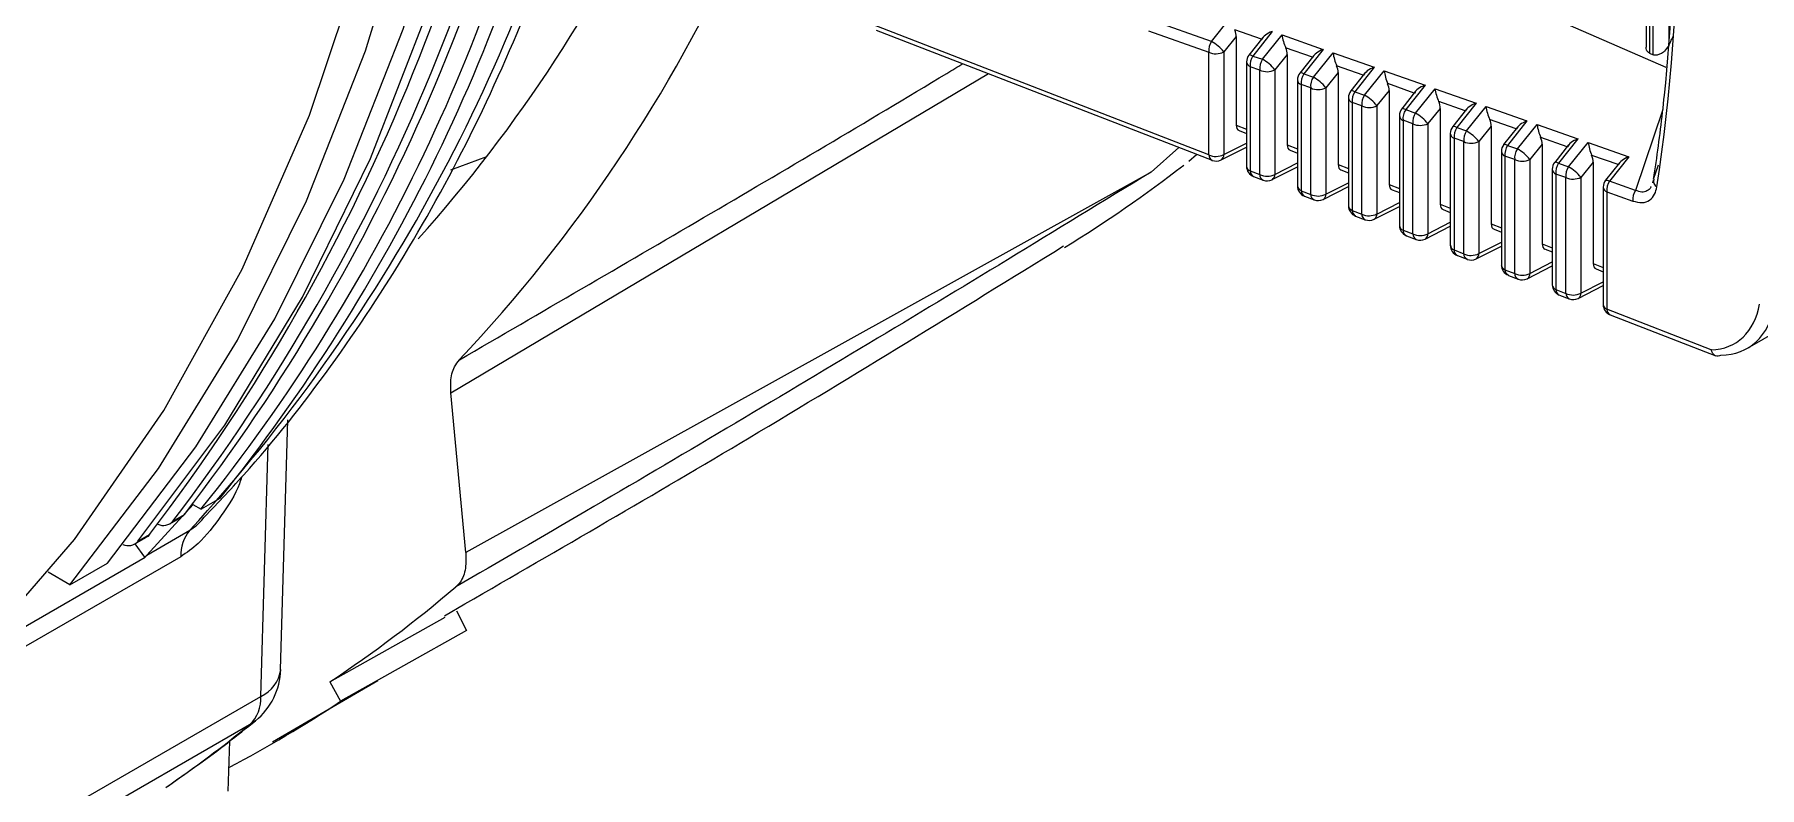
# Model space of a CAD drawing. Extents: x 8 to 113, y 0 to 87.
# Drawn here: x 81.152 to 82.714, y 65.499 to 66.18 of the extents above; entities that cross this region are included whole.
import ezdxf

# ---------------------------------------------------------------- set-up
doc = ezdxf.new("R2010")
doc.units = 0
doc.header["$MEASUREMENT"] = 0
doc.layers.add('OBJECT', color=7, linetype='CONTINUOUS')

msp = doc.modelspace()

# ---------------------------------------------------------------- linework, layer by layer
at = {"layer": 'OBJECT'}
for p, q in [((82.6111, 66.6086), (82.6111, 66.1687)), ((82.6141, 66.6034), (82.6141, 66.1635)), ((82.6174, 66.162), (82.6174, 66.5941)), ((82.3133, 66.2882), (82.629, 66.1508)), ((82.2151, 66.0714), (81.9107, 66.1894)), ((82.2175, 66.174), (82.163, 66.1932)), ((82.2175, 66.174), (82.2353, 66.1961)), ((82.6315, 66.2001), (82.6315, 66.1704)), ((81.9139, 66.1843), (82.2182, 66.0664)), ((82.1606, 66.1835), (82.2151, 66.1643)), ((82.2399, 66.1783), (82.2288, 66.1645)), ((82.2628, 66.1759), (82.2386, 66.1844)), ((82.2399, 66.1783), (82.2399, 66.0983)), ((82.264, 66.1774), (82.2515, 66.1616)), ((82.2726, 66.183), (82.255, 66.1608)), ((82.2637, 66.1578), (82.2815, 66.1799)), ((82.2815, 66.1799), (82.3187, 66.1668)), ((82.2151, 66.0714), (82.2151, 66.1643)), ((82.2288, 66.1645), (82.2288, 66.0716)), ((82.255, 66.1608), (82.2637, 66.1578)), ((82.2861, 66.1621), (82.275, 66.1483)), ((82.3089, 66.1597), (82.2847, 66.1682)), ((82.2861, 66.1621), (82.2861, 66.0804)), ((82.3101, 66.1612), (82.2976, 66.1454)), ((82.3187, 66.1668), (82.3012, 66.1446)), ((82.3098, 66.1416), (82.3277, 66.1637)), ((82.3277, 66.1637), (82.3648, 66.1506)), ((82.6141, 66.1635), (82.6174, 66.162)), ((81.529, 65.8561), (82.0156, 66.1449)), ((82.2493, 66.1554), (82.2493, 66.0611)), ((82.2613, 66.1481), (82.2526, 66.1511)), ((82.2526, 66.1511), (82.2526, 66.0568)), ((82.2613, 66.0535), (82.2613, 66.1481)), ((82.275, 66.1483), (82.275, 66.0537)), ((82.3012, 66.1446), (82.3098, 66.1416)), ((82.3323, 66.1459), (82.3211, 66.1321)), ((82.355, 66.1435), (82.3309, 66.152)), ((82.3323, 66.1459), (82.3323, 66.0625)), ((82.3562, 66.1451), (82.3437, 66.1293)), ((82.3648, 66.1506), (82.3473, 66.1285)), ((82.356, 66.1254), (82.3739, 66.1474)), ((82.3739, 66.1474), (82.411, 66.1344)), ((82.2954, 66.1392), (82.2954, 66.0432)), ((82.3074, 66.1319), (82.2988, 66.1349)), ((82.2988, 66.1349), (82.2988, 66.0389)), ((82.3074, 66.0356), (82.3074, 66.1319)), ((82.3211, 66.1321), (82.3211, 66.0357)), ((82.3473, 66.1285), (82.356, 66.1254)), ((82.3785, 66.1296), (82.3673, 66.1159)), ((82.4012, 66.1273), (82.3771, 66.1358)), ((82.3785, 66.1296), (82.3785, 66.0446)), ((82.4024, 66.1289), (82.3899, 66.1131)), ((82.411, 66.1344), (82.3934, 66.1123)), ((82.4022, 66.1092), (82.4201, 66.1312)), ((82.4201, 66.1312), (82.4571, 66.1182)), ((82.3416, 66.123), (82.3416, 66.0253)), ((82.3536, 66.1157), (82.3449, 66.1188)), ((82.3449, 66.1188), (82.3449, 66.021)), ((82.3536, 66.0177), (82.3536, 66.1157)), ((82.3673, 66.1159), (82.3673, 66.0178)), ((82.3934, 66.1123), (82.4022, 66.1092)), ((82.4246, 66.1134), (82.4135, 66.0997)), ((82.4473, 66.1111), (82.4233, 66.1196)), ((82.4246, 66.1134), (82.4246, 66.0267)), ((82.4485, 66.1127), (82.436, 66.0969)), ((82.4571, 66.1182), (82.4396, 66.0961)), ((82.4484, 66.093), (82.4662, 66.115)), ((82.4662, 66.115), (82.5032, 66.102)), ((82.6261, 66.1125), (82.6015, 66.0392)), ((82.2399, 66.0983), (82.2493, 66.0947)), ((82.3877, 66.1069), (82.3877, 66.0075)), ((82.3998, 66.0995), (82.391, 66.1026)), ((82.391, 66.1026), (82.391, 66.0032)), ((82.3998, 65.9998), (82.3998, 66.0995)), ((82.4135, 66.0997), (82.4135, 65.9999)), ((82.4396, 66.0961), (82.4484, 66.093)), ((82.4708, 66.0972), (82.4597, 66.0835)), ((82.4934, 66.0949), (82.4694, 66.1034)), ((82.4708, 66.0972), (82.4708, 66.0088)), ((82.4946, 66.0965), (82.4821, 66.0807)), ((82.5032, 66.102), (82.4857, 66.0799)), ((82.4945, 66.0768), (82.5124, 66.0988)), ((82.5124, 66.0988), (82.5494, 66.0858)), ((82.2288, 66.0716), (82.2493, 66.082)), ((82.2425, 66.0935), (82.2493, 66.0908)), ((82.2861, 66.0804), (82.2954, 66.0768)), ((82.4338, 66.0907), (82.4338, 65.9896)), ((82.446, 66.0833), (82.4372, 66.0864)), ((82.4372, 66.0864), (82.4372, 65.9853)), ((82.446, 65.9819), (82.446, 66.0833)), ((82.4597, 66.0835), (82.4597, 65.982)), ((82.4857, 66.0799), (82.4945, 66.0768)), ((82.517, 66.081), (82.5058, 66.0672)), ((82.5396, 66.0787), (82.5156, 66.0871)), ((82.517, 66.081), (82.517, 65.9909)), ((82.5408, 66.0803), (82.5283, 66.0645)), ((82.5494, 66.0858), (82.5318, 66.0637)), ((82.5407, 66.0606), (82.5586, 66.0826)), ((82.5586, 66.0826), (82.5955, 66.0697)), ((81.529, 66.0578), (81.5616, 66.0698)), ((82.188, 66.078), (82.1629, 66.0558)), ((82.1971, 66.0656), (82.2041, 66.0718)), ((82.2263, 66.0668), (82.2493, 66.0784)), ((82.275, 66.0537), (82.2954, 66.0641)), ((82.2887, 66.0756), (82.2954, 66.073)), ((82.48, 66.0745), (82.48, 65.9717)), ((82.4921, 66.0671), (82.4833, 66.0702)), ((82.4833, 66.0702), (82.4833, 65.9674)), ((82.4921, 65.9639), (82.4921, 66.0671)), ((82.5058, 66.0672), (82.5058, 65.9641)), ((82.5318, 66.0637), (82.5407, 66.0606)), ((82.5632, 66.0648), (82.552, 66.051)), ((82.5857, 66.0626), (82.5618, 66.0709)), ((82.5632, 66.0648), (82.5632, 65.973)), ((82.5869, 66.0641), (82.5744, 66.0483)), ((82.5955, 66.0697), (82.578, 66.0475)), ((82.1629, 66.0558), (81.5425, 65.7114)), ((82.2526, 66.0568), (82.2613, 66.0535)), ((82.2557, 66.0518), (82.2643, 66.0484)), ((82.2725, 66.0489), (82.2954, 66.0605)), ((82.3323, 66.0625), (82.3416, 66.0589)), ((82.3348, 66.0577), (82.3416, 66.0551)), ((82.5261, 66.0583), (82.5261, 65.9538)), ((82.5383, 66.0509), (82.5294, 66.054)), ((82.5294, 66.054), (82.5294, 65.9495)), ((82.5383, 65.946), (82.5383, 66.0509)), ((82.552, 66.051), (82.552, 65.9462)), ((82.6173, 66.0476), (82.6168, 66.0461)), ((82.6175, 66.0485), (82.617, 66.046)), ((82.6179, 66.0493), (82.6223, 66.0624)), ((82.2988, 66.0389), (82.3074, 66.0356)), ((82.3018, 66.0339), (82.3105, 66.0305)), ((82.3186, 66.0309), (82.3416, 66.0426)), ((82.3211, 66.0357), (82.3416, 66.0461)), ((82.3785, 66.0446), (82.3877, 66.041)), ((82.381, 66.0398), (82.3877, 66.0372)), ((82.5722, 66.0421), (82.5722, 65.9359)), ((82.5756, 66.0378), (82.5756, 65.9316)), ((82.5756, 66.0378), (82.5991, 66.0295)), ((82.6015, 66.0392), (82.578, 66.0475)), ((82.3449, 66.021), (82.3536, 66.0177)), ((82.3648, 66.013), (82.3877, 66.0247)), ((82.3673, 66.0178), (82.3877, 66.0282)), ((82.4246, 66.0267), (82.4338, 66.0231)), ((82.4272, 66.0219), (82.4338, 66.0193)), ((82.348, 66.016), (82.3567, 66.0126)), ((82.391, 66.0032), (82.3998, 65.9998)), ((82.411, 65.9951), (82.4338, 66.0067)), ((82.4135, 65.9999), (82.4338, 66.0103)), ((82.4708, 66.0088), (82.48, 66.0052)), ((82.4734, 66.004), (82.48, 66.0014)), ((82.3941, 65.9981), (82.4029, 65.9947)), ((82.4372, 65.9853), (82.446, 65.9819)), ((82.4572, 65.9772), (82.48, 65.9888)), ((82.4597, 65.982), (82.48, 65.9924)), ((82.517, 65.9909), (82.5261, 65.9873)), ((82.5196, 65.986), (82.5261, 65.9835)), ((82.4402, 65.9802), (82.449, 65.9768)), ((82.5034, 65.9593), (82.5261, 65.9709)), ((82.5058, 65.9641), (82.5261, 65.9744)), ((82.5632, 65.973), (82.5722, 65.9695)), ((82.4833, 65.9674), (82.4921, 65.9639)), ((82.4864, 65.9623), (82.4952, 65.9589)), ((82.552, 65.9462), (82.5722, 65.9565)), ((82.5657, 65.9681), (82.5722, 65.9656)), ((82.5294, 65.9495), (82.5383, 65.946)), ((82.5325, 65.9445), (82.5414, 65.941)), ((82.5495, 65.9414), (82.5722, 65.953)), ((82.7028, 65.8963), (82.7894, 65.9464)), ((82.6701, 65.8949), (82.5756, 65.9316)), ((82.5786, 65.9266), (82.6741, 65.8895)), ((82.6785, 65.8899), (82.6788, 65.8901)), ((81.5425, 65.7114), (81.529, 65.8561)), ((81.3746, 65.6054), (81.3814, 65.8317)), ((81.3568, 65.5813), (81.3634, 65.8092)), ((81.2537, 65.7092), (81.2957, 65.7548)), ((81.2952, 65.755), (81.3027, 65.7507)), ((81.3197, 65.7605), (81.3027, 65.7507)), ((81.2745, 65.7375), (81.285, 65.7436)), ((81.2773, 65.7399), (81.2878, 65.746)), ((81.2427, 65.7192), (81.2532, 65.7253)), ((81.2455, 65.7216), (81.256, 65.7277)), ((81.2537, 65.7092), (81.2925, 65.7316)), ((81.2843, 65.7077), (80.6856, 65.3621)), ((81.0961, 65.6173), (81.2521, 65.7073)), ((81.2519, 65.7074), (81.2431, 65.7194)), ((81.2537, 65.7092), (81.2519, 65.7074)), ((81.2519, 65.7074), (81.2521, 65.7073)), ((81.184, 65.6822), (81.1643, 65.6936)), ((81.184, 65.6822), (81.218, 65.7018)), ((81.5233, 65.6542), (81.5417, 65.665)), ((81.5339, 65.6587), (81.5431, 65.6409)), ((81.4193, 65.5944), (81.5239, 65.6531)), ((81.5431, 65.6409), (81.4291, 65.5769)), ((81.3674, 65.5403), (81.4628, 65.5958)), ((80.683, 65.1923), (81.3568, 65.5813)), ((81.4193, 65.5944), (81.4291, 65.5769)), ((81.3467, 65.5556), (80.6729, 65.1666)), ((81.3521, 65.5593), (81.3467, 65.5556)), ((81.3286, 65.5407), (81.327, 65.4955))]:
    msp.add_line(p, q, dxfattribs=at)
at = {"layer": 'OBJECT', "flags": 128}
for points in [[(81.218, 65.7018), (81.2981, 65.8072), (81.3696, 65.9231), (81.4322, 66.0493), (81.4856, 66.185), (81.5296, 66.3298), (81.564, 66.483), (81.5887, 66.6441), (81.6035, 66.8123), (81.6085, 66.987), (81.6035, 67.1674), (81.5887, 67.3527), (81.564, 67.5423), (81.5296, 67.7353), (81.4856, 67.9308), (81.4322, 68.1282), (81.3696, 68.3266), (81.2981, 68.5251), (81.218, 68.723)], [(81.184, 65.6822), (81.2642, 65.7876), (81.3357, 65.9035), (81.3982, 66.0297), (81.4516, 66.1654), (81.4956, 66.3102), (81.53, 66.4635), (81.5547, 66.6245), (81.5696, 66.7927), (81.5745, 66.9674), (81.5696, 67.1478), (81.5547, 67.3331), (81.53, 67.5227), (81.4956, 67.7157), (81.4516, 67.9112), (81.3982, 68.1086), (81.3357, 68.307), (81.2642, 68.5055), (81.184, 68.7034)], [(81.0978, 65.6192), (81.1881, 65.7234), (81.269, 65.8399), (81.34, 65.968), (81.4008, 66.1073), (81.4511, 66.2569), (81.4907, 66.4164), (81.5194, 66.5848), (81.537, 66.7615), (81.5436, 66.9455)], [(81.2455, 65.7216), (81.3244, 65.8268), (81.3947, 65.9425), (81.4563, 66.0681), (81.5088, 66.2031), (81.5521, 66.347), (81.5859, 66.4992), (81.6044, 66.6137)], [(82.255, 66.1608), (82.2539, 66.1614), (82.2529, 66.1617), (82.2522, 66.1619), (82.2516, 66.1618), (82.2515, 66.1616)], [(82.3012, 66.1446), (82.3, 66.1452), (82.299, 66.1455), (82.2983, 66.1457), (82.2978, 66.1456), (82.2976, 66.1454)], [(82.3473, 66.1285), (82.3461, 66.129), (82.3452, 66.1293), (82.3444, 66.1295), (82.3439, 66.1294), (82.3437, 66.1293)], [(82.3934, 66.1123), (82.3923, 66.1128), (82.3913, 66.1131), (82.3906, 66.1133), (82.39, 66.1132), (82.3899, 66.1131)], [(82.4396, 66.0961), (82.4384, 66.0966), (82.4374, 66.097), (82.4367, 66.0971), (82.4362, 66.097), (82.436, 66.0969)], [(82.4857, 66.0799), (82.4845, 66.0804), (82.4836, 66.0808), (82.4828, 66.0809), (82.4823, 66.0808), (82.4821, 66.0807)], [(82.5318, 66.0637), (82.5307, 66.0642), (82.5297, 66.0646), (82.529, 66.0647), (82.5284, 66.0646), (82.5283, 66.0645)], [(82.5744, 66.0483), (82.5746, 66.0484), (82.5751, 66.0485), (82.5759, 66.0484), (82.5768, 66.048), (82.578, 66.0475)], [(81.2878, 65.746), (81.2862, 65.7444), (81.285, 65.7436)], [(81.256, 65.7277), (81.2545, 65.7261), (81.2532, 65.7253)]]:
    msp.add_lwpolyline(points, dxfattribs=at)
at = {"layer": 'OBJECT'}
for centre, radius, start, end in [((79.8327, 66.8181), 1.793, 322.5433, 353.417), ((79.8634, 66.8252), 1.7823, 322.4893, 352.6837), ((79.8961, 66.8192), 1.7574, 322.3607, 350.9366), ((80.0208, 66.78), 1.644, 321.2361, 347.7716), ((80.0463, 66.7846), 1.6341, 321.1916, 346.9626), ((80.1504, 66.7823), 1.5519, 317.3885, 345.752), ((80.5009, 66.8901), 1.3407, 318.1284, 335.5653), ((80.5286, 66.837), 1.3859, 316.6571, 335.7272), ((82.2299, 66.1658), 0.0149, 146.4441, 185.6905), ((82.1982, 66.1397), 0.0394, 39.0384, 60.654), ((82.2217, 66.1783), 0.0155, 244.511, 296.9459), ((82.2593, 66.1554), 0.01, 141.6473, 180), ((82.2674, 66.1526), 0.0149, 146.4473, 185.6873), ((82.2761, 66.1496), 0.0149, 146.4425, 185.6894), ((82.2444, 66.1235), 0.0394, 39.0356, 60.6559), ((82.2543, 66.1559), 0.00502, 184.9568, 250.3558), ((82.2679, 66.1621), 0.0155, 244.5099, 296.9455), ((82.3054, 66.1392), 0.01, 141.6473, 180), ((82.3136, 66.1364), 0.0149, 146.4458, 185.6888), ((82.3222, 66.1334), 0.0149, 146.4434, 185.6902), ((82.2905, 66.1073), 0.0394, 39.039, 60.6525), ((82.3004, 66.1397), 0.00501, 184.939, 250.3735), ((82.3141, 66.1459), 0.0155, 244.5119, 296.9451), ((82.3516, 66.123), 0.01, 141.6473, 180), ((82.3597, 66.1202), 0.0149, 146.441, 185.6935), ((82.3466, 66.1235), 0.00501, 184.9365, 250.3761), ((82.3684, 66.1172), 0.0149, 146.4425, 185.6894), ((82.3603, 66.1297), 0.0155, 244.5099, 296.9455), ((82.3367, 66.0911), 0.0394, 39.0358, 60.6557), ((82.3977, 66.1069), 0.01, 141.6473, 180), ((82.4058, 66.104), 0.0149, 146.4436, 185.6883), ((82.3927, 66.1073), 0.00501, 184.9362, 250.3744), ((82.4146, 66.101), 0.0149, 146.4451, 185.6885), ((82.4065, 66.1135), 0.0155, 244.5122, 296.9448), ((82.3829, 66.0748), 0.0394, 39.0383, 60.6531), ((82.4438, 66.0907), 0.01, 141.6473, 180), ((82.452, 66.0878), 0.0149, 146.4471, 185.6874), ((82.4388, 66.0911), 0.00502, 184.9568, 250.3558), ((82.4608, 66.0848), 0.0149, 146.4425, 185.6894), ((82.4526, 66.0973), 0.0155, 244.5099, 296.946), ((82.4291, 66.0586), 0.0394, 39.0388, 60.6535), ((82.49, 66.0745), 0.01, 141.6473, 180), ((82.4981, 66.0716), 0.0149, 146.4441, 185.6905), ((82.2217, 66.0854), 0.0155, 244.511, 296.9459), ((82.2208, 66.0714), 0.00568, 180.147, 242.6789), ((82.2218, 66.0757), 0.01, 248.8055, 296.9342), ((82.2234, 66.0713), 0.00535, 302.3697, 2.9681), ((82.485, 66.0749), 0.00501, 184.939, 250.3735), ((82.5069, 66.0685), 0.0149, 146.4458, 185.6878), ((82.4988, 66.0811), 0.0155, 244.5122, 296.9448), ((82.4752, 66.0424), 0.0394, 39.0387, 60.6528), ((82.5361, 66.0583), 0.01, 141.6473, 180), ((82.5442, 66.0555), 0.0149, 146.4425, 185.6894), ((81.4744, 66.9874), 1.1712, 301.3846, 307.8126), ((82.2593, 66.0611), 0.01, 180, 248.8055), ((82.2544, 66.0617), 0.00517, 186.0149, 249.2977), ((82.2583, 66.0568), 0.00568, 180.1462, 242.6773), ((82.2679, 66.0675), 0.0155, 244.5099, 296.9455), ((82.2669, 66.0535), 0.00568, 180.1462, 242.6773), ((82.2679, 66.0578), 0.01, 248.8055, 296.9342), ((82.2696, 66.0534), 0.00535, 302.3863, 2.9576), ((82.5311, 66.0587), 0.00501, 184.9362, 250.3744), ((82.5531, 66.0523), 0.0149, 146.4412, 185.6897), ((82.545, 66.0649), 0.0155, 244.5107, 296.9452), ((82.5214, 66.0262), 0.0394, 39.0394, 60.652), ((82.5822, 66.0421), 0.01, 141.6473, 180), ((82.6235, 66.0476), 0.0058, 162.9022, 242.8203), ((82.3054, 66.0432), 0.01, 180, 248.8055), ((82.3006, 66.0438), 0.00516, 185.9981, 249.3144), ((82.3044, 66.039), 0.00568, 180.1492, 242.6743), ((82.3141, 66.0496), 0.0155, 244.5119, 296.9451), ((82.3131, 66.0356), 0.00568, 180.1494, 242.6765), ((82.3158, 66.0355), 0.00535, 302.3868, 2.9557), ((82.5774, 66.0426), 0.00517, 186.0149, 249.2977), ((82.5904, 66.0393), 0.0149, 146.4436, 185.6883), ((82.6139, 66.031), 0.0149, 146.4427, 185.6893), ((82.3141, 66.0399), 0.01, 248.8055, 296.9342), ((82.3516, 66.0253), 0.01, 180, 248.8055), ((82.3467, 66.0259), 0.00516, 185.9981, 249.3144), ((82.3506, 66.0211), 0.00568, 180.1492, 242.6743), ((82.3603, 66.0317), 0.0155, 244.5099, 296.9455), ((82.3593, 66.0177), 0.00568, 180.1462, 242.6773), ((82.362, 66.0176), 0.00535, 302.3863, 2.9576), ((82.3603, 66.022), 0.01, 248.8055, 296.9342), ((82.3977, 66.0075), 0.01, 180, 248.8055), ((82.3928, 66.008), 0.00516, 185.9964, 249.3142), ((82.3967, 66.0032), 0.00568, 180.1462, 242.6773), ((82.4065, 66.0138), 0.0155, 244.5122, 296.9448), ((82.4055, 65.9998), 0.00568, 180.1463, 242.6795), ((82.4065, 66.0041), 0.01, 248.8055, 296.9342), ((82.4081, 65.9997), 0.00535, 302.385, 2.9575), ((82.4438, 65.9896), 0.01, 180, 248.8055), ((82.439, 65.9901), 0.00517, 186.0149, 249.2977), ((82.4428, 65.9853), 0.00568, 180.1462, 242.6773), ((82.4526, 65.9958), 0.0155, 244.5099, 296.946), ((82.4516, 65.9819), 0.00568, 180.1521, 242.6714), ((82.4526, 65.9861), 0.01, 248.8055, 296.9342), ((82.4543, 65.9818), 0.00535, 302.3842, 2.9536), ((82.49, 65.9717), 0.01, 180, 248.8055), ((82.4851, 65.9722), 0.00516, 185.9981, 249.3144), ((82.489, 65.9674), 0.00568, 180.1492, 242.6743), ((82.4988, 65.9779), 0.0155, 244.5122, 296.9448), ((82.4978, 65.964), 0.00568, 180.1478, 242.678), ((82.4988, 65.9682), 0.01, 248.8055, 296.9342), ((82.5005, 65.9638), 0.00535, 302.3863, 2.9576), ((82.5361, 65.9538), 0.01, 180, 248.8055), ((82.5312, 65.9543), 0.00516, 185.9978, 249.3128), ((82.5351, 65.9495), 0.00568, 180.1545, 242.6712), ((82.545, 65.96), 0.0155, 244.5107, 296.9452), ((82.544, 65.9461), 0.00568, 180.147, 242.6789), ((82.545, 65.9503), 0.01, 248.8055, 296.9342), ((82.5467, 65.9459), 0.00535, 302.3697, 2.9681), ((82.5822, 65.9359), 0.01, 180, 248.8055), ((82.5774, 65.9364), 0.00517, 186.0149, 249.2977), ((82.5811, 65.9315), 0.00554, 179.2489, 243.5747), ((81.2685, 65.7478), 0.0118, 246.186, 317.8121), ((81.2368, 65.7295), 0.0118, 246.186, 317.8121), ((81.3189, 65.7092), 0.0346, 139.6119, 182.4222), ((80.7644, 66.5821), 1.1851, 303.548, 310.4548), ((81.313, 65.6074), 0.062, 309.1038, 358.3207), ((81.3444, 65.6095), 0.0308, 293.767, 352.4936), ((81.3241, 65.5794), 0.0328, 313.6403, 3.298), ((80.781, 66.556), 1.1742, 297.7899, 303.4983), ((80.598, 66.4766), 1.1869, 304.5378, 309.112)]:
    msp.add_arc(centre, radius, start, end, dxfattribs=at)
for centre, major_axis, ratio, start_param, end_param in [((81.0244, 67.1442), (-1.1759, 1.8255), 0.606958, 3.742743, 4.051772), ((82.2325, 66.1818), (-0.00441, 0.00973), 0.616481, 4.078004, 4.695736), ((82.2768, 66.1776), (0.014, 0.0041), 0.443879, 1.75013, 2.804542), ((82.2858, 66.1745), (-0.0033, 0.0116), 0.259069, 1.012856, 2.067267), ((82.5995, 66.1849), (0.0302, 0.0522), 0.581784, 4.770172, 4.942478), ((82.2787, 66.1656), (-0.00441, 0.00973), 0.616481, 4.078004, 4.695736), ((82.323, 66.1614), (0.014, 0.0041), 0.443879, 1.75013, 2.804542), ((82.332, 66.1582), (-0.0033, 0.0116), 0.259069, 1.012856, 2.067267), ((82.3248, 66.1494), (-0.00441, 0.00973), 0.616481, 4.078004, 4.695736), ((82.3691, 66.1452), (0.014, 0.0041), 0.443879, 1.75013, 2.804542), ((82.3782, 66.142), (-0.0033, 0.0116), 0.259069, 1.012856, 2.067267), ((82.371, 66.1332), (-0.00441, 0.00973), 0.616481, 4.078004, 4.695736), ((82.4152, 66.129), (0.014, 0.0041), 0.443879, 1.75013, 2.804542), ((82.4243, 66.1258), (-0.0033, 0.0116), 0.259069, 1.012856, 2.067267), ((82.4172, 66.117), (-0.00441, 0.00973), 0.616481, 4.078004, 4.695736), ((82.4614, 66.1128), (0.014, 0.0041), 0.443879, 1.75013, 2.804542), ((82.4705, 66.1096), (-0.0033, 0.0116), 0.259069, 1.012856, 2.067267), ((82.2471, 66.1024), (0.00507, 0.00872), 0.578158, 2.358857, 3.232629), ((82.4634, 66.1008), (-0.00441, 0.00973), 0.616481, 4.078004, 4.695736), ((82.5075, 66.0966), (0.014, 0.0041), 0.443879, 1.75013, 2.804542), ((82.5167, 66.0934), (-0.0033, 0.0116), 0.259069, 1.012856, 2.067267), ((82.2933, 66.0845), (0.00507, 0.00872), 0.578158, 2.358857, 3.232629), ((82.5095, 66.0846), (-0.00441, 0.00973), 0.616481, 4.078004, 4.695736), ((82.5537, 66.0804), (0.014, 0.0041), 0.443879, 1.75013, 2.804542), ((82.5629, 66.0772), (-0.0033, 0.0116), 0.259069, 1.012856, 2.067267), ((82.5557, 66.0684), (-0.00441, 0.00973), 0.616481, 4.078004, 4.695736), ((82.5998, 66.0642), (0.014, 0.0041), 0.443879, 1.75013, 2.804542), ((82.3394, 66.0666), (0.00507, 0.00872), 0.578158, 2.358857, 3.232629), ((82.3856, 66.0487), (0.00507, 0.00872), 0.578158, 2.358857, 3.232629), ((82.4318, 66.0308), (0.00507, 0.00872), 0.578158, 2.358857, 3.232629), ((82.478, 66.0129), (0.00507, 0.00872), 0.578158, 2.358857, 3.232629), ((82.5241, 65.995), (0.00507, 0.00872), 0.578158, 2.358857, 3.232629), ((82.5703, 65.9771), (0.00507, 0.00872), 0.578158, 2.358857, 3.232629), ((82.6332, 65.9943), (-0.0596, 0.0926), 0.606975, 2.794473, 3.716007), ((82.6399, 65.9986), (-0.0646, 0.1012), 0.604584, 2.782059, 3.71868), ((81.3022, 65.6665), (0.0494, -0.0416), 0.566339, 3.102044, 3.171042)]:
    msp.add_ellipse(centre, major_axis=major_axis, ratio=ratio, start_param=start_param, end_param=end_param, dxfattribs=at)
for points, knots in [([(82.6179, 66.0493), (82.6187, 66.0543), (82.6224, 66.0793), (82.6328, 66.164), (82.6374, 66.2526), (82.637, 66.3436), (82.635, 66.4355), (82.6252, 66.5254), (82.6179, 66.5923)], [0, 0, 0, 0, 0.029968, 0.149857, 0.5, 0.529968, 0.649857, 1, 1, 1, 1]), ([(81.3033, 65.7409), (81.3161, 65.7544), (81.3573, 65.7978), (81.4213, 65.8785), (81.4922, 65.986), (81.5554, 66.1026), (81.6096, 66.2287), (81.6454, 66.3256), (81.6603, 66.3825), (81.6628, 66.3922)], [0, 0, 0, 0, 0.079561, 0.255471, 0.431725, 0.608505, 0.785788, 0.96351, 1, 1, 1, 1]), ([(82.6141, 66.1635), (82.6135, 66.1639), (82.6123, 66.1646), (82.6113, 66.1664), (82.6112, 66.168), (82.6111, 66.1687)], [0, 0, 0, 0, 0.338301, 0.676581, 1, 1, 1, 1]), ([(82.6315, 66.1704), (82.6303, 66.1685), (82.6283, 66.1654), (82.6244, 66.1626), (82.6211, 66.1615), (82.6188, 66.1615), (82.6177, 66.1619), (82.6174, 66.162)], [0, 0, 0, 0, 0.345938, 0.577478, 0.767313, 0.927998, 1, 1, 1, 1]), ([(81.5366, 65.8858), (81.6103, 65.9286), (81.7579, 66.0143), (81.9097, 66.1039), (81.9876, 66.1509), (81.9925, 66.1539)], [0, 0, 0, 0, 0.483924, 0.967819, 1, 1, 1, 1]), ([(82.1629, 66.0558), (82.1195, 66.0293), (82.0343, 65.9772), (81.9061, 65.8998), (81.7785, 65.8236), (81.6537, 65.7501), (81.5723, 65.7029), (81.5334, 65.6803)], [0, 0, 0, 0, 0.206023, 0.404822, 0.608638, 0.812834, 1, 1, 1, 1]), ([(82.5991, 66.0295), (82.6019, 66.0288), (82.6076, 66.0274), (82.6145, 66.0298), (82.6191, 66.0351), (82.6203, 66.0401), (82.6208, 66.0425)], [0, 0, 0, 0, 0.2618794, 0.5244054, 0.7764165, 1, 1, 1, 1]), ([(82.6155, 66.0426), (82.6155, 66.0424), (82.6148, 66.0405), (82.6119, 66.0385), (82.6071, 66.0371), (82.6034, 66.0385), (82.6015, 66.0392)], [0, 0, 0, 0, 0.018523, 0.33801, 0.658004, 1, 1, 1, 1]), ([(81.5417, 65.665), (81.6276, 65.7147), (81.8099, 65.8201), (81.989, 65.9305), (82.0836, 65.9889)], [0, 0, 0, 0, 0.47183, 1, 1, 1, 1]), ([(82.6785, 65.8899), (82.6778, 65.8896), (82.6762, 65.889), (82.6739, 65.8894), (82.6719, 65.8909), (82.6707, 65.8929), (82.6702, 65.8944), (82.6701, 65.8949), (82.6701, 65.8949)], [0, 0, 0, 0, 0.219285, 0.43851, 0.65924, 0.882982, 0.985818, 1, 1, 1, 1]), ([(81.529, 65.8561), (81.5288, 65.8594), (81.5284, 65.8683), (81.531, 65.8787), (81.5351, 65.8838), (81.5366, 65.8858)], [0, 0, 0, 0, 0.263885, 0.7231, 1, 1, 1, 1]), ([(81.3395, 65.7797), (81.3388, 65.7777), (81.335, 65.7656), (81.3212, 65.7444), (81.303, 65.7206), (81.2897, 65.7114), (81.2843, 65.7077)], [0, 0, 0, 0, 0.069376, 0.414955, 0.76341, 1, 1, 1, 1]), ([(81.2925, 65.7316), (81.2944, 65.7329), (81.2981, 65.7353), (81.3017, 65.739), (81.3034, 65.7408)], [0, 0, 0, 0, 0.51986, 1, 1, 1, 1]), ([(81.5425, 65.7114), (81.5426, 65.7058), (81.5427, 65.6947), (81.5382, 65.685), (81.5344, 65.6813), (81.5334, 65.6803)], [0, 0, 0, 0, 0.425025, 0.850048, 1, 1, 1, 1]), ([(81.2732, 65.5003), (81.2913, 65.5131), (81.3181, 65.532), (81.3438, 65.5526), (81.3521, 65.5593)], [0, 0, 0, 0, 0.674955, 1, 1, 1, 1])]:
    msp.add_open_spline(points, degree=3, knots=knots, dxfattribs=at)

doc.saveas('drawing.dxf')
